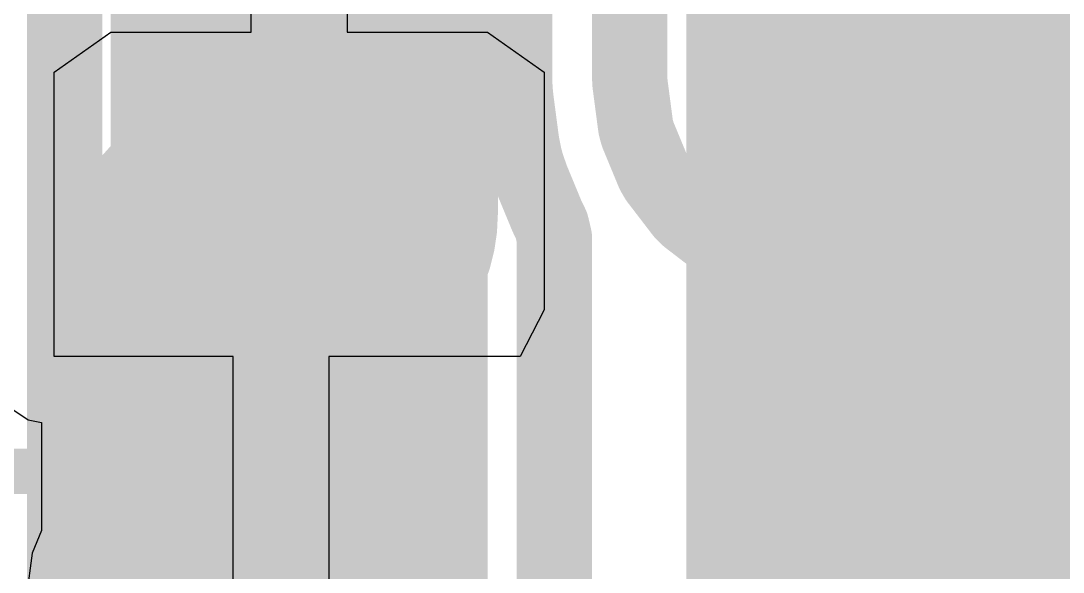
# Model space of a CAD drawing. Header units: inches. Extents: x 0 to 12.4, y -0.6 to 2.2.
# Drawn here: x 0.2268 to 0.3357, y 1.355 to 1.4125 of the extents above; entities that cross this region are included whole.
import ezdxf

# ---------------------------------------------------------------- set-up
doc = ezdxf.new("R2010")
doc.units = ezdxf.units.IN
doc.header["$MEASUREMENT"] = 0
for name, color, linetype in [('Dimension', 6, 'Continuous'), ('Mechanical 4', 56, 'Continuous'), ('Top Layer', 1, 'Continuous'), ('Top Overlay', 2, 'Continuous'), ('Top Paste', 8, 'Continuous'), ('Top Solder', 216, 'Continuous')]:
    doc.layers.add(name, color=color, linetype=linetype)

# ---------------------------------------------------------------- blocks, each defined once
blk = doc.blocks.new('CAP_0603_65')
at = {"layer": 'Top Layer'}
for points in [[(-0.015, 0.0175), (-0.015, -0.0175), (-0.045, -0.0175), (-0.045, 0.0175)], [(0.045, 0.0175), (0.045, -0.0175), (0.015, -0.0175), (0.015, 0.0175)]]:
    blk.add_hatch(color=1, dxfattribs=at).paths.add_polyline_path(points)
at = {"layer": 'Top Paste'}
for points in [[(-0.015, 0.0175), (-0.015, -0.0175), (-0.045, -0.0175), (-0.045, 0.0175)], [(0.045, 0.0175), (0.045, -0.0175), (0.015, -0.0175), (0.015, 0.0175)]]:
    blk.add_hatch(color=8, dxfattribs=at).paths.add_polyline_path(points)
at = {"layer": 'Top Solder'}
for points in [[(-0.0126378, 0.0198622), (-0.0126378, -0.0198622), (-0.0473622, -0.0198622), (-0.0473622, 0.0198622)], [(0.0473622, 0.0198622), (0.0473622, -0.0198622), (0.0126378, -0.0198622), (0.0126378, 0.0198622)]]:
    blk.add_hatch(color=216, dxfattribs=at).paths.add_polyline_path(points)
at = {"layer": 'Top Overlay'}
for points in [[(-0.049, 0.021, 0.005, 0.005, 0), (-0.018, 0.021, 0.005, 0.005, 0)], [(-0.049, -0.021, 0.005, 0.005, 0), (-0.049, 0.021, 0.005, 0.005, 0)], [(0.018, 0.021, 0.005, 0.005, 0), (0.049, 0.021, 0.005, 0.005, 0)], [(0.049, -0.021, 0.005, 0.005, 0), (0.049, 0.021, 0.005, 0.005, 0)], [(-0.049, -0.021, 0.005, 0.005, 0), (-0.018, -0.021, 0.005, 0.005, 0)], [(0.018, -0.021, 0.005, 0.005, 0), (0.049, -0.021, 0.005, 0.005, 0)]]:
    blk.add_lwpolyline(points, format="xyseb", dxfattribs=at)
for points in [[(-0.05025, 0.021, 0.0025, 0.0025, 1), (-0.04775, 0.021, 0.0025, 0.0025, 1)], [(-0.05025, 0.021, 0.0025, 0.0025, 1), (-0.04775, 0.021, 0.0025, 0.0025, 1)], [(-0.01925, 0.021, 0.0025, 0.0025, 1), (-0.01675, 0.021, 0.0025, 0.0025, 1)], [(0.01675, 0.021, 0.0025, 0.0025, 1), (0.01925, 0.021, 0.0025, 0.0025, 1)], [(0.04775, 0.021, 0.0025, 0.0025, 1), (0.05025, 0.021, 0.0025, 0.0025, 1)], [(0.04775, 0.021, 0.0025, 0.0025, 1), (0.05025, 0.021, 0.0025, 0.0025, 1)], [(-0.05025, -0.021, 0.0025, 0.0025, 1), (-0.04775, -0.021, 0.0025, 0.0025, 1)], [(-0.05025, -0.021, 0.0025, 0.0025, 1), (-0.04775, -0.021, 0.0025, 0.0025, 1)], [(-0.01925, -0.021, 0.0025, 0.0025, 1), (-0.01675, -0.021, 0.0025, 0.0025, 1)], [(0.01675, -0.021, 0.0025, 0.0025, 1), (0.01925, -0.021, 0.0025, 0.0025, 1)], [(0.04775, -0.021, 0.0025, 0.0025, 1), (0.05025, -0.021, 0.0025, 0.0025, 1)], [(0.04775, -0.021, 0.0025, 0.0025, 1), (0.05025, -0.021, 0.0025, 0.0025, 1)]]:
    blk.add_lwpolyline(points, format="xyseb", close=True, dxfattribs=at)
blk = doc.blocks.new('C___1206_66')
at = {"layer": 'Top Layer'}
blk.add_hatch(color=1, dxfattribs=at).paths.add_polyline_path([(0.02, 0.035), (0.08, 0.035), (0.08, -0.035), (0.02, -0.035)])
at = {"layer": 'Top Paste'}
blk.add_hatch(color=8, dxfattribs=at).paths.add_polyline_path([(0.02, 0.035), (0.08, 0.035), (0.08, -0.035), (0.02, -0.035)])
at = {"layer": 'Top Solder'}
blk.add_hatch(color=216, dxfattribs=at).paths.add_polyline_path([(0.016, 0.039), (0.084, 0.039), (0.084, -0.039), (0.016, -0.039)])
at = {"layer": 'Top Overlay'}
for points in [[(0.084, 0.039, 0.005, 0.005, 0), (0.084, -0.039, 0.005, 0.005, 0)], [(0.084, -0.039, 0.005, 0.005, 0), (0.024, -0.039, 0.005, 0.005, 0)]]:
    blk.add_lwpolyline(points, format="xyseb", dxfattribs=at)
blk.add_lwpolyline([(0.08275, -0.039, 0.0025, 0.0025, 1), (0.08525, -0.039, 0.0025, 0.0025, 1)], format="xyseb", close=True, dxfattribs=at)
blk.add_lwpolyline([(0.08275, -0.039, 0.0025, 0.0025, 1), (0.08525, -0.039, 0.0025, 0.0025, 1)], format="xyseb", close=True, dxfattribs=at)

msp = doc.modelspace()

# ---------------------------------------------------------------- hatches: boundary and pattern name
at = {"layer": 'Dimension'}
msp.add_hatch(color=6, dxfattribs=at).paths.add_polyline_path([(0.29832095, 1.44948485), (0.33375405, 1.44948485), (0.33375405, 1.39830375), (0.29832095, 1.39830375)])
msp.add_hatch(color=6, dxfattribs=at).paths.add_polyline_path([(0.29832095, 1.44948485), (0.33375405, 1.44948485), (0.33375405, 1.39830375), (0.29832095, 1.39830375)])
at = {"layer": 'Top Layer'}
msp.add_hatch(color=1, dxfattribs=at).paths.add_polyline_path([(0.305, 1.303), (0.374, 1.303), (0.374, 1.491), (0.305, 1.491)])

# ---------------------------------------------------------------- linework, layer by layer
at = {"layer": 'Dimension'}
for points in [[(0.2569824, 1.3923982, 0.0393701, 0.0393701, 0), (0.2569824, 1.4273391, 0.0393701, 0.0393701, 0)], [(0.3160376, 1.3382643, 0.0393701, 0.0393701, 0), (0.3160376, 1.4238943, 0.0393701, 0.0393701, 0)], [(0.2313919, 1.3394396, 0.007874, 0.007874, 0), (0.2313919, 1.4375782, 0.007874, 0.007874, 0)], [(0.2784194, 1.4063687, 0.007874, 0.007874, 0), (0.2784194, 1.4296088, 0.007874, 0.007874, 0)], [(0.290447, 1.4063687, 0.007874, 0.007874, 0), (0.290447, 1.4296088, 0.007874, 0.007874, 0)], [(0.2500927, 1.3855084, 0.0393701, 0.0393701, 0), (0.2569824, 1.3923982, 0.0393701, 0.0393701, 0)], [(0.2784194, 1.4063687, 0.007874, 0.007874, 0), (0.2784202, 1.4063453, 0.007874, 0.007874, 0)], [(0.2784202, 1.406344, 0.007874, 0.007874, 0), (0.2784202, 1.4063453, 0.007874, 0.007874, 0)], [(0.2784202, 1.406344, 0.007874, 0.007874, 0), (0.2784444, 1.4056064, 0.007874, 0.007874, 0)], [(0.290447, 1.4063687, 0.007874, 0.007874, 0), (0.2904719, 1.4059884, 0.007874, 0.007874, 0)], [(0.2784444, 1.4056043, 0.007874, 0.007874, 0), (0.2784444, 1.4056064, 0.007874, 0.007874, 0)], [(0.2784444, 1.4056043, 0.007874, 0.007874, 0), (0.2784452, 1.4055822, 0.007874, 0.007874, 0)], [(0.2784452, 1.4055822, 0.007874, 0.007874, 0), (0.2784466, 1.4055606, 0.007874, 0.007874, 0)], [(0.2784466, 1.4055606, 0.007874, 0.007874, 0), (0.2784467, 1.4055589, 0.007874, 0.007874, 0)], [(0.2784467, 1.4055589, 0.007874, 0.007874, 0), (0.2784686, 1.4052251, 0.007874, 0.007874, 0)], [(0.2784686, 1.4052251, 0.007874, 0.007874, 0), (0.2784701, 1.4052019, 0.007874, 0.007874, 0)], [(0.2784701, 1.4052019, 0.007874, 0.007874, 0), (0.2785472, 1.4044186, 0.007874, 0.007874, 0)], [(0.2904719, 1.4059884, 0.007874, 0.007874, 0), (0.2910677, 1.4014631, 0.007874, 0.007874, 0)], [(0.2785472, 1.4044186, 0.007874, 0.007874, 0), (0.279143, 1.3998933, 0.007874, 0.007874, 0)], [(0.2500927, 1.3510596, 0.0393701, 0.0393701, 0), (0.2500927, 1.3855084, 0.0393701, 0.0393701, 0)], [(0.2910677, 1.4014631, 0.007874, 0.007874, 0), (0.2912645, 1.4007285, 0.007874, 0.007874, 0)], [(0.279143, 1.3998933, 0.007874, 0.007874, 0), (0.2791521, 1.3998473, 0.007874, 0.007874, 0)], [(0.2791521, 1.3998473, 0.007874, 0.007874, 0), (0.2791522, 1.3998469, 0.007874, 0.007874, 0)], [(0.2791522, 1.3998469, 0.007874, 0.007874, 0), (0.2794405, 1.3983975, 0.007874, 0.007874, 0)], [(0.2912645, 1.4007285, 0.007874, 0.007874, 0), (0.2929375, 1.3966896, 0.007874, 0.007874, 0)], [(0.2794405, 1.3983975, 0.007874, 0.007874, 0), (0.2794407, 1.3983967, 0.007874, 0.007874, 0)], [(0.2794407, 1.3983967, 0.007874, 0.007874, 0), (0.27945, 1.3983501, 0.007874, 0.007874, 0)], [(0.27945, 1.3983501, 0.007874, 0.007874, 0), (0.2794623, 1.398304, 0.007874, 0.007874, 0)], [(0.2794623, 1.398304, 0.007874, 0.007874, 0), (0.2794625, 1.3983033, 0.007874, 0.007874, 0)], [(0.2794625, 1.3983033, 0.007874, 0.007874, 0), (0.2796185, 1.3977209, 0.007874, 0.007874, 0)], [(0.2796185, 1.3977209, 0.007874, 0.007874, 0), (0.2796468, 1.3976155, 0.007874, 0.007874, 0)], [(0.2796468, 1.3976155, 0.007874, 0.007874, 0), (0.2796622, 1.3975702, 0.007874, 0.007874, 0)], [(0.2796622, 1.3975701, 0.007874, 0.007874, 0), (0.2796622, 1.3975702, 0.007874, 0.007874, 0)], [(0.2796622, 1.3975701, 0.007874, 0.007874, 0), (0.2801372, 1.3961709, 0.007874, 0.007874, 0)], [(0.2929375, 1.3966896, 0.007874, 0.007874, 0), (0.2933178, 1.3960309, 0.007874, 0.007874, 0)], [(0.2801372, 1.3961709, 0.007874, 0.007874, 0), (0.2801374, 1.3961702, 0.007874, 0.007874, 0)], [(0.2801374, 1.3961702, 0.007874, 0.007874, 0), (0.2801525, 1.3961257, 0.007874, 0.007874, 0)], [(0.2801525, 1.3961257, 0.007874, 0.007874, 0), (0.2801705, 1.3960823, 0.007874, 0.007874, 0)], [(0.2801705, 1.3960823, 0.007874, 0.007874, 0), (0.2801708, 1.3960815, 0.007874, 0.007874, 0)], [(0.2801708, 1.3960815, 0.007874, 0.007874, 0), (0.2815862, 1.3926644, 0.007874, 0.007874, 0)], [(0.2933178, 1.3960309, 0.007874, 0.007874, 0), (0.2959791, 1.3925626, 0.007874, 0.007874, 0)], [(0.2815862, 1.3926644, 0.007874, 0.007874, 0), (0.2818255, 1.3920869, 0.007874, 0.007874, 0)], [(0.2818255, 1.3920869, 0.007874, 0.007874, 0), (0.2818467, 1.3920437, 0.007874, 0.007874, 0)], [(0.2959791, 1.3925626, 0.007874, 0.007874, 0), (0.2965169, 1.3920248, 0.007874, 0.007874, 0)], [(0.2818467, 1.3920437, 0.007874, 0.007874, 0), (0.2822725, 1.3911804, 0.007874, 0.007874, 0)], [(0.2822725, 1.3911804, 0.007874, 0.007874, 0), (0.282573, 1.3898918, 0.007874, 0.007874, 0)], [(0.2965169, 1.3920248, 0.007874, 0.007874, 0), (0.2999852, 1.3893635, 0.007874, 0.007874, 0)], [(0.282573, 1.3394396, 0.007874, 0.007874, 0), (0.282573, 1.3898918, 0.007874, 0.007874, 0)], [(0.2999852, 1.3893635, 0.007874, 0.007874, 0), (0.3006439, 1.3889832, 0.007874, 0.007874, 0)], [(0.3006439, 1.3889832, 0.007874, 0.007874, 0), (0.3046828, 1.3873102, 0.007874, 0.007874, 0)], [(0.3046828, 1.3873102, 0.007874, 0.007874, 0), (0.3054174, 1.3871134, 0.007874, 0.007874, 0)], [(0.3054174, 1.3871134, 0.007874, 0.007874, 0), (0.3099428, 1.3865176, 0.007874, 0.007874, 0)], [(0.3099428, 1.3865176, 0.007874, 0.007874, 0), (0.310323, 1.3864927, 0.007874, 0.007874, 0)], [(0.310323, 1.3864927, 0.007874, 0.007874, 0), (0.4437993, 1.3864927, 0.007874, 0.007874, 0)], [(0.2500927, 1.2988943, 0.0393701, 0.0393701, 0), (0.2500927, 1.3510596, 0.0393701, 0.0393701, 0)], [(0.3160376, 1.3382643, 0.0393701, 0.0393701, 0), (0.3189903, 1.3353116, 0.0393701, 0.0393701, 0)]]:
    msp.add_lwpolyline(points, format="xyseb", dxfattribs=at)
for points in [[(0.2471399, 1.4273391, 0.019685, 0.019685, 1), (0.2668249, 1.4273391, 0.019685, 0.019685, 1)], [(0.3061951, 1.4238943, 0.019685, 0.019685, 1), (0.3258801, 1.4238943, 0.019685, 0.019685, 1)], [(0.2471399, 1.3923982, 0.019685, 0.019685, 1), (0.2668249, 1.3923982, 0.019685, 0.019685, 1)], [(0.2471399, 1.3923982, 0.019685, 0.019685, 1), (0.2668249, 1.3923982, 0.019685, 0.019685, 1)], [(0.2764509, 1.4063687, 0.003937, 0.003937, 1), (0.2803879, 1.4063687, 0.003937, 0.003937, 1)], [(0.2764509, 1.4063687, 0.003937, 0.003937, 1), (0.2803879, 1.4063687, 0.003937, 0.003937, 1)], [(0.2764517, 1.4063453, 0.003937, 0.003937, 1), (0.2803887, 1.4063453, 0.003937, 0.003937, 1)], [(0.2764517, 1.4063453, 0.003937, 0.003937, 1), (0.2803887, 1.4063453, 0.003937, 0.003937, 1)], [(0.2764517, 1.406344, 0.003937, 0.003937, 1), (0.2803887, 1.406344, 0.003937, 0.003937, 1)], [(0.2764517, 1.406344, 0.003937, 0.003937, 1), (0.2803887, 1.406344, 0.003937, 0.003937, 1)], [(0.2884785, 1.4063687, 0.003937, 0.003937, 1), (0.2924155, 1.4063687, 0.003937, 0.003937, 1)], [(0.2884785, 1.4063687, 0.003937, 0.003937, 1), (0.2924155, 1.4063687, 0.003937, 0.003937, 1)], [(0.2764759, 1.4056064, 0.003937, 0.003937, 1), (0.2804129, 1.4056064, 0.003937, 0.003937, 1)], [(0.2764759, 1.4056064, 0.003937, 0.003937, 1), (0.2804129, 1.4056064, 0.003937, 0.003937, 1)], [(0.2764759, 1.4056043, 0.003937, 0.003937, 1), (0.2804129, 1.4056043, 0.003937, 0.003937, 1)], [(0.2764759, 1.4056043, 0.003937, 0.003937, 1), (0.2804129, 1.4056043, 0.003937, 0.003937, 1)], [(0.2764767, 1.4055822, 0.003937, 0.003937, 1), (0.2804137, 1.4055822, 0.003937, 0.003937, 1)], [(0.2764767, 1.4055822, 0.003937, 0.003937, 1), (0.2804137, 1.4055822, 0.003937, 0.003937, 1)], [(0.2764781, 1.4055606, 0.003937, 0.003937, 1), (0.2804151, 1.4055606, 0.003937, 0.003937, 1)], [(0.2764781, 1.4055606, 0.003937, 0.003937, 1), (0.2804151, 1.4055606, 0.003937, 0.003937, 1)], [(0.2764782, 1.4055589, 0.003937, 0.003937, 1), (0.2804152, 1.4055589, 0.003937, 0.003937, 1)], [(0.2764782, 1.4055589, 0.003937, 0.003937, 1), (0.2804152, 1.4055589, 0.003937, 0.003937, 1)], [(0.2765001, 1.4052251, 0.003937, 0.003937, 1), (0.2804371, 1.4052251, 0.003937, 0.003937, 1)], [(0.2765001, 1.4052251, 0.003937, 0.003937, 1), (0.2804371, 1.4052251, 0.003937, 0.003937, 1)], [(0.2765016, 1.4052019, 0.003937, 0.003937, 1), (0.2804386, 1.4052019, 0.003937, 0.003937, 1)], [(0.2765016, 1.4052019, 0.003937, 0.003937, 1), (0.2804386, 1.4052019, 0.003937, 0.003937, 1)], [(0.2885034, 1.4059884, 0.003937, 0.003937, 1), (0.2924404, 1.4059884, 0.003937, 0.003937, 1)], [(0.2885034, 1.4059884, 0.003937, 0.003937, 1), (0.2924404, 1.4059884, 0.003937, 0.003937, 1)], [(0.2765787, 1.4044186, 0.003937, 0.003937, 1), (0.2805157, 1.4044186, 0.003937, 0.003937, 1)], [(0.2765787, 1.4044186, 0.003937, 0.003937, 1), (0.2805157, 1.4044186, 0.003937, 0.003937, 1)], [(0.2402502, 1.3855084, 0.019685, 0.019685, 1), (0.2599352, 1.3855084, 0.019685, 0.019685, 1)], [(0.2402502, 1.3855084, 0.019685, 0.019685, 1), (0.2599352, 1.3855084, 0.019685, 0.019685, 1)], [(0.2890992, 1.4014631, 0.003937, 0.003937, 1), (0.2930362, 1.4014631, 0.003937, 0.003937, 1)], [(0.2890992, 1.4014631, 0.003937, 0.003937, 1), (0.2930362, 1.4014631, 0.003937, 0.003937, 1)], [(0.2771745, 1.3998933, 0.003937, 0.003937, 1), (0.2811115, 1.3998933, 0.003937, 0.003937, 1)], [(0.2771745, 1.3998933, 0.003937, 0.003937, 1), (0.2811115, 1.3998933, 0.003937, 0.003937, 1)], [(0.2771836, 1.3998473, 0.003937, 0.003937, 1), (0.2811206, 1.3998473, 0.003937, 0.003937, 1)], [(0.2771836, 1.3998473, 0.003937, 0.003937, 1), (0.2811206, 1.3998473, 0.003937, 0.003937, 1)], [(0.2771837, 1.3998469, 0.003937, 0.003937, 1), (0.2811207, 1.3998469, 0.003937, 0.003937, 1)], [(0.2771837, 1.3998469, 0.003937, 0.003937, 1), (0.2811207, 1.3998469, 0.003937, 0.003937, 1)], [(0.289296, 1.4007285, 0.003937, 0.003937, 1), (0.293233, 1.4007285, 0.003937, 0.003937, 1)], [(0.289296, 1.4007285, 0.003937, 0.003937, 1), (0.293233, 1.4007285, 0.003937, 0.003937, 1)], [(0.277472, 1.3983975, 0.003937, 0.003937, 1), (0.281409, 1.3983975, 0.003937, 0.003937, 1)], [(0.277472, 1.3983975, 0.003937, 0.003937, 1), (0.281409, 1.3983975, 0.003937, 0.003937, 1)], [(0.2774722, 1.3983967, 0.003937, 0.003937, 1), (0.2814092, 1.3983967, 0.003937, 0.003937, 1)], [(0.2774722, 1.3983967, 0.003937, 0.003937, 1), (0.2814092, 1.3983967, 0.003937, 0.003937, 1)], [(0.2774815, 1.3983501, 0.003937, 0.003937, 1), (0.2814185, 1.3983501, 0.003937, 0.003937, 1)], [(0.2774815, 1.3983501, 0.003937, 0.003937, 1), (0.2814185, 1.3983501, 0.003937, 0.003937, 1)], [(0.2774938, 1.398304, 0.003937, 0.003937, 1), (0.2814308, 1.398304, 0.003937, 0.003937, 1)], [(0.2774938, 1.398304, 0.003937, 0.003937, 1), (0.2814308, 1.398304, 0.003937, 0.003937, 1)], [(0.277494, 1.3983033, 0.003937, 0.003937, 1), (0.281431, 1.3983033, 0.003937, 0.003937, 1)], [(0.277494, 1.3983033, 0.003937, 0.003937, 1), (0.281431, 1.3983033, 0.003937, 0.003937, 1)], [(0.27765, 1.3977209, 0.003937, 0.003937, 1), (0.281587, 1.3977209, 0.003937, 0.003937, 1)], [(0.27765, 1.3977209, 0.003937, 0.003937, 1), (0.281587, 1.3977209, 0.003937, 0.003937, 1)], [(0.2776783, 1.3976155, 0.003937, 0.003937, 1), (0.2816153, 1.3976155, 0.003937, 0.003937, 1)], [(0.2776783, 1.3976155, 0.003937, 0.003937, 1), (0.2816153, 1.3976155, 0.003937, 0.003937, 1)], [(0.2776937, 1.3975702, 0.003937, 0.003937, 1), (0.2816307, 1.3975702, 0.003937, 0.003937, 1)], [(0.2776937, 1.3975702, 0.003937, 0.003937, 1), (0.2816307, 1.3975702, 0.003937, 0.003937, 1)], [(0.2776937, 1.3975701, 0.003937, 0.003937, 1), (0.2816307, 1.3975701, 0.003937, 0.003937, 1)], [(0.2776937, 1.3975701, 0.003937, 0.003937, 1), (0.2816307, 1.3975701, 0.003937, 0.003937, 1)], [(0.290969, 1.3966896, 0.003937, 0.003937, 1), (0.294906, 1.3966896, 0.003937, 0.003937, 1)], [(0.290969, 1.3966896, 0.003937, 0.003937, 1), (0.294906, 1.3966896, 0.003937, 0.003937, 1)], [(0.2781687, 1.3961709, 0.003937, 0.003937, 1), (0.2821057, 1.3961709, 0.003937, 0.003937, 1)], [(0.2781687, 1.3961709, 0.003937, 0.003937, 1), (0.2821057, 1.3961709, 0.003937, 0.003937, 1)], [(0.2781689, 1.3961702, 0.003937, 0.003937, 1), (0.2821059, 1.3961702, 0.003937, 0.003937, 1)], [(0.2781689, 1.3961702, 0.003937, 0.003937, 1), (0.2821059, 1.3961702, 0.003937, 0.003937, 1)], [(0.278184, 1.3961257, 0.003937, 0.003937, 1), (0.282121, 1.3961257, 0.003937, 0.003937, 1)], [(0.278184, 1.3961257, 0.003937, 0.003937, 1), (0.282121, 1.3961257, 0.003937, 0.003937, 1)], [(0.278202, 1.3960823, 0.003937, 0.003937, 1), (0.282139, 1.3960823, 0.003937, 0.003937, 1)], [(0.278202, 1.3960823, 0.003937, 0.003937, 1), (0.282139, 1.3960823, 0.003937, 0.003937, 1)], [(0.2782023, 1.3960815, 0.003937, 0.003937, 1), (0.2821393, 1.3960815, 0.003937, 0.003937, 1)], [(0.2782023, 1.3960815, 0.003937, 0.003937, 1), (0.2821393, 1.3960815, 0.003937, 0.003937, 1)], [(0.2913493, 1.3960309, 0.003937, 0.003937, 1), (0.2952863, 1.3960309, 0.003937, 0.003937, 1)], [(0.2913493, 1.3960309, 0.003937, 0.003937, 1), (0.2952863, 1.3960309, 0.003937, 0.003937, 1)], [(0.2796177, 1.3926644, 0.003937, 0.003937, 1), (0.2835547, 1.3926644, 0.003937, 0.003937, 1)], [(0.2796177, 1.3926644, 0.003937, 0.003937, 1), (0.2835547, 1.3926644, 0.003937, 0.003937, 1)], [(0.279857, 1.3920869, 0.003937, 0.003937, 1), (0.283794, 1.3920869, 0.003937, 0.003937, 1)], [(0.279857, 1.3920869, 0.003937, 0.003937, 1), (0.283794, 1.3920869, 0.003937, 0.003937, 1)], [(0.2940106, 1.3925626, 0.003937, 0.003937, 1), (0.2979476, 1.3925626, 0.003937, 0.003937, 1)], [(0.2940106, 1.3925626, 0.003937, 0.003937, 1), (0.2979476, 1.3925626, 0.003937, 0.003937, 1)], [(0.2798782, 1.3920437, 0.003937, 0.003937, 1), (0.2838152, 1.3920437, 0.003937, 0.003937, 1)], [(0.2798782, 1.3920437, 0.003937, 0.003937, 1), (0.2838152, 1.3920437, 0.003937, 0.003937, 1)], [(0.280304, 1.3911804, 0.003937, 0.003937, 1), (0.284241, 1.3911804, 0.003937, 0.003937, 1)], [(0.280304, 1.3911804, 0.003937, 0.003937, 1), (0.284241, 1.3911804, 0.003937, 0.003937, 1)], [(0.2945484, 1.3920248, 0.003937, 0.003937, 1), (0.2984854, 1.3920248, 0.003937, 0.003937, 1)], [(0.2945484, 1.3920248, 0.003937, 0.003937, 1), (0.2984854, 1.3920248, 0.003937, 0.003937, 1)], [(0.2806045, 1.3898918, 0.003937, 0.003937, 1), (0.2845415, 1.3898918, 0.003937, 0.003937, 1)], [(0.2806045, 1.3898918, 0.003937, 0.003937, 1), (0.2845415, 1.3898918, 0.003937, 0.003937, 1)], [(0.2980167, 1.3893635, 0.003937, 0.003937, 1), (0.3019537, 1.3893635, 0.003937, 0.003937, 1)], [(0.2980167, 1.3893635, 0.003937, 0.003937, 1), (0.3019537, 1.3893635, 0.003937, 0.003937, 1)], [(0.2986754, 1.3889832, 0.003937, 0.003937, 1), (0.3026124, 1.3889832, 0.003937, 0.003937, 1)], [(0.2986754, 1.3889832, 0.003937, 0.003937, 1), (0.3026124, 1.3889832, 0.003937, 0.003937, 1)], [(0.3027143, 1.3873102, 0.003937, 0.003937, 1), (0.3066513, 1.3873102, 0.003937, 0.003937, 1)], [(0.3027143, 1.3873102, 0.003937, 0.003937, 1), (0.3066513, 1.3873102, 0.003937, 0.003937, 1)], [(0.3034489, 1.3871134, 0.003937, 0.003937, 1), (0.3073859, 1.3871134, 0.003937, 0.003937, 1)], [(0.3034489, 1.3871134, 0.003937, 0.003937, 1), (0.3073859, 1.3871134, 0.003937, 0.003937, 1)], [(0.3079743, 1.3865176, 0.003937, 0.003937, 1), (0.3119113, 1.3865176, 0.003937, 0.003937, 1)], [(0.3079743, 1.3865176, 0.003937, 0.003937, 1), (0.3119113, 1.3865176, 0.003937, 0.003937, 1)], [(0.3083545, 1.3864927, 0.003937, 0.003937, 1), (0.3122915, 1.3864927, 0.003937, 0.003937, 1)], [(0.3083545, 1.3864927, 0.003937, 0.003937, 1), (0.3122915, 1.3864927, 0.003937, 0.003937, 1)], [(0.2402502, 1.3510596, 0.019685, 0.019685, 1), (0.2599352, 1.3510596, 0.019685, 0.019685, 1)], [(0.2402502, 1.3510596, 0.019685, 0.019685, 1), (0.2599352, 1.3510596, 0.019685, 0.019685, 1)], [(0.3061951, 1.3382643, 0.019685, 0.019685, 1), (0.3258801, 1.3382643, 0.019685, 0.019685, 1)], [(0.3061951, 1.3382643, 0.019685, 0.019685, 1), (0.3258801, 1.3382643, 0.019685, 0.019685, 1)]]:
    msp.add_lwpolyline(points, format="xyseb", close=True, dxfattribs=at)
at = {"layer": 'Mechanical 4'}
msp.add_lwpolyline([(0.2168039, 1.3655274, 0.0047244, 0.0047244, 0), (0.2278732, 1.3655274, 0.0047244, 0.0047244, 0)], format="xyseb", dxfattribs=at)
msp.add_lwpolyline([(0.2266921, 1.3655274, 0.0023622, 0.0023622, 1), (0.2290543, 1.3655274, 0.0023622, 0.0023622, 1)], format="xyseb", close=True, dxfattribs=at)
at = {"layer": 'Top Layer'}
for p, q in [((0.2509055, 1.4113583), (0.2509055, 1.4554134)), ((0.2609055, 1.4554134), (0.2609055, 1.4113583)), ((0.2303149, 1.4071814), (0.2362205, 1.4113583)), ((0.2362205, 1.4113583), (0.2509055, 1.4113583)), ((0.2609055, 1.4113583), (0.2755904, 1.4113583)), ((0.2755904, 1.4113583), (0.281496, 1.4071813)), ((0.230315, 1.3775), (0.2303149, 1.4071814)), ((0.281496, 1.4071813), (0.2814959, 1.3823717)), ((0.2814959, 1.3823717), (0.2789999, 1.3775)), ((0.2489999, 1.3775), (0.230315, 1.3775)), ((0.2489999, 1.3499999), (0.2489999, 1.3775)), ((0.2789999, 1.3775), (0.2589999, 1.3775)), ((0.2589999, 1.3775), (0.2589999, 1.3499999)), ((0.2252682, 1.3724532), (0.2275838, 1.3709062)), ((0.2275838, 1.3709062), (0.2289902, 1.3706264)), ((0.2289902, 1.3706264), (0.2289902, 1.3593523)), ((0.2289902, 1.3593523), (0.2280018, 1.3569662)), ((0.2280018, 1.3569662), (0.2270847, 1.35))]:
    msp.add_line(p, q, dxfattribs=at)
for points in [[(0.2559055, 1.3519055, 0.0393701, 0.0393701, 0), (0.2559055, 1.4554134, 0.0393701, 0.0393701, 0)], [(0.254, 1.2690625, 0.0393701, 0.0393701, 0), (0.254, 1.35, 0.0393701, 0.0393701, 0)]]:
    msp.add_lwpolyline(points, format="xyseb", dxfattribs=at)
for points in [[(0.246063, 1.3519055, 0.019685, 0.019685, 1), (0.265748, 1.3519055, 0.019685, 0.019685, 1)], [(0.2441575, 1.35, 0.019685, 0.019685, 1), (0.2638425, 1.35, 0.019685, 0.019685, 1)]]:
    msp.add_lwpolyline(points, format="xyseb", close=True, dxfattribs=at)

# ---------------------------------------------------------------- block references
at = {"rotation": 180}
msp.add_blockref('C___1206_66', (0.3940079, 1.3408582), dxfattribs=at)
msp.add_blockref('CAP_0603_65', (0.224, 1.35))

doc.saveas('drawing.dxf')
